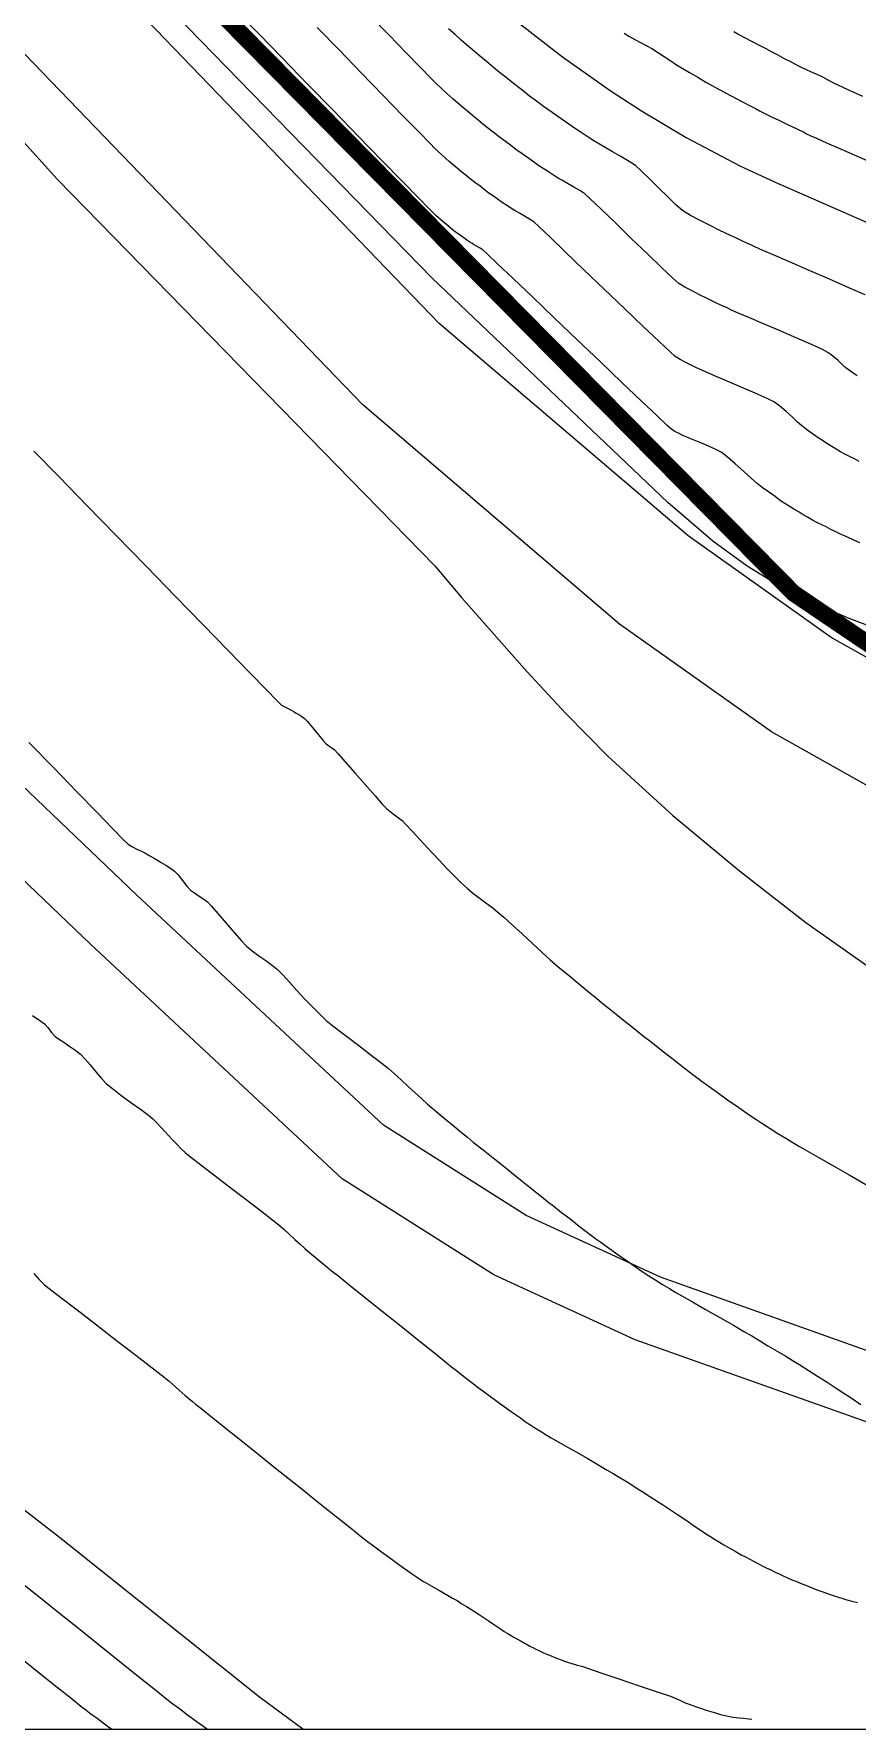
# Model space of a CAD drawing. Extents: x 27 to 849, y 0 to 853.
# Drawn here: x 407.2 to 456, y 7.4 to 107.8 of the extents above; entities that cross this region are included whole.
import ezdxf

# ---------------------------------------------------------------- set-up
doc = ezdxf.new("R2010")
doc.units = 0
doc.header["$LTSCALE"] = 2
for name, color, linetype in [('ARQ - PORTAS E ESQUADRIAS 1-50', 2, 'Continuous'), ('Curva 1 m', 5, 'Continuous'), ('Curva Mestra', 1, 'Continuous'), ('TRA_Trecho_Rodoviario_L', 7, 'Continuous')]:
    doc.layers.add(name, color=color, linetype=linetype)

msp = doc.modelspace()

# ---------------------------------------------------------------- linework, layer by layer
at = {"layer": 'ARQ - PORTAS E ESQUADRIAS 1-50', "elevation": 45}
msp.add_lwpolyline([(848.94, 852.52), (26.51, 852.52), (26.51, 7.38), (848.94, 7.38)], close=True, dxfattribs=at)
at = {"layer": 'ARQ - PORTAS E ESQUADRIAS 1-50', "const_width": 1}
msp.add_lwpolyline([(619.66, 64.96), (532.95, 53.73), (488.22, 57.38), (464.07, 66.69), (452.24, 74.7), (148.79, 382.23), (76.61, 469.9), (65.46, 493.56), (62.14, 582.82), (440.6, 808.53), (802.5, 491.86), (619.66, 64.96)], close=True, dxfattribs=at)
at = {"layer": 'Curva 1 m', "linetype": 'Continuous', "lineweight": -3}
for points, elevation in [([(456.18, 77.69), (455.73, 77.88), (455.3, 78.07), (454.99, 78.21), (454.74, 78.33), (454.45, 78.47), (454.17, 78.62), (453.92, 78.74), (453.67, 78.87), (453.37, 79.03), (453.08, 79.2), (452.82, 79.34), (452.57, 79.49), (452.27, 79.67), (451.98, 79.86), (451.72, 80.02), (451.48, 80.18), (451.15, 80.42), (450.76, 80.7), (450.39, 80.97), (450.09, 81.2), (449.75, 81.49), (449.29, 81.91), (448.79, 82.37), (448.32, 82.77), (447.96, 83.05), (447.6, 83.24), (447.12, 83.45), (446.65, 83.65), (446.26, 83.8), (446.06, 83.88), (445.93, 83.94), (445.78, 84.01), (445.65, 84.07), (445.47, 84.16), (445.22, 84.28), (445.01, 84.41), (444.76, 84.64), (444.14, 85.22), (443.22, 86.1), (442.08, 87.19), (440.79, 88.42), (439.42, 89.72), (438.06, 91.02), (436.77, 92.26), (435.63, 93.34), (434.71, 94.22), (434.09, 94.8), (433.85, 95.03), (433.68, 95.14), (433.47, 95.26), (433.32, 95.34), (433.2, 95.42), (433.06, 95.51), (432.95, 95.58), (432.79, 95.69), (432.57, 95.85), (432.38, 95.99), (432.2, 96.12), (432, 96.28), (431.84, 96.41), (431.68, 96.54), (431.5, 96.69), (431.35, 96.82), (431.21, 96.94), (431.05, 97.08), (430.92, 97.21), (430.67, 97.46), (430.03, 98.12), (429.07, 99.1), (427.86, 100.34), (426.48, 101.77), (424.98, 103.3), (423.45, 104.87), (421.96, 106.41), (420.57, 107.84), (419.36, 109.08)], 21), ([(456.01, 87.57), (455.78, 87.73), (455.55, 87.9), (455.35, 88.05), (455.14, 88.24), (454.86, 88.5), (454.55, 88.77), (454.28, 88.97), (453.96, 89.13), (453.31, 89.43), (452.44, 89.81), (451.45, 90.24), (450.47, 90.66), (449.59, 91.04), (448.93, 91.32), (448.61, 91.46), (448.32, 91.6), (447.98, 91.75), (447.65, 91.91), (447.36, 92.05), (447.08, 92.19), (446.68, 92.38), (446.23, 92.61), (445.8, 92.84), (445.45, 93.06), (445.1, 93.37), (444.44, 93.98), (443.59, 94.8), (442.63, 95.72), (441.69, 96.64), (440.84, 97.46), (440.2, 98.07), (439.87, 98.37), (439.58, 98.56), (439.23, 98.77), (438.85, 98.98), (438.52, 99.17), (438.27, 99.31), (438.02, 99.48), (437.72, 99.67), (437.42, 99.86), (437.16, 100.03), (436.92, 100.2), (436.57, 100.45), (436.17, 100.73), (435.79, 101), (435.47, 101.24), (435.17, 101.46), (434.82, 101.73), (434.45, 102.01), (434.11, 102.28), (433.83, 102.5), (433.56, 102.73), (433.25, 102.99), (432.92, 103.26), (432.61, 103.52), (432.36, 103.74), (432.06, 104), (431.71, 104.32), (431.36, 104.63), (431.07, 104.91), (430.76, 105.22), (430.14, 105.86), (429.28, 106.74), (428.28, 107.77), (427.23, 108.85)], 23), ([(456.14, 82.51), (455.85, 82.65), (455.59, 82.78), (455.33, 82.92), (455.03, 83.08), (454.77, 83.23), (454.51, 83.39), (454.21, 83.57), (453.95, 83.74), (453.71, 83.9), (453.37, 84.14), (453.01, 84.4), (452.72, 84.63), (452.48, 84.84), (452.16, 85.14), (451.8, 85.47), (451.44, 85.78), (451.12, 86.01), (450.69, 86.23), (449.98, 86.55), (449.14, 86.91), (448.31, 87.26), (447.66, 87.53), (447.34, 87.67), (447.07, 87.79), (446.77, 87.93), (446.5, 88.06), (446.26, 88.18), (445.9, 88.35), (445.53, 88.55), (445.23, 88.73), (444.93, 89), (444.27, 89.63), (443.34, 90.51), (442.23, 91.57), (441.03, 92.72), (439.83, 93.87), (438.72, 94.93), (437.8, 95.81), (437.15, 96.43), (436.86, 96.7), (436.61, 96.86), (436.3, 97.04), (436.01, 97.21), (435.8, 97.33), (435.56, 97.48), (435.29, 97.65), (435.05, 97.81), (434.84, 97.96), (434.53, 98.18), (434.2, 98.41), (433.93, 98.61), (433.67, 98.81), (433.37, 99.04), (433.08, 99.26), (432.84, 99.46), (432.6, 99.65), (432.33, 99.87), (432.07, 100.09), (431.85, 100.28), (431.65, 100.46), (431.42, 100.66), (431.19, 100.88), (430.99, 101.06), (430.71, 101.34), (430.06, 102.02), (429.1, 102.99), (427.94, 104.19), (426.65, 105.52), (425.32, 106.89), (424.02, 108.22)], 22), ([(456.48, 92.37), (455.51, 92.8), (454.37, 93.3), (453.17, 93.82), (452, 94.33), (450.99, 94.77), (450.25, 95.09), (449.88, 95.26), (449.57, 95.4), (449.23, 95.56), (448.86, 95.73), (448.51, 95.89), (448.21, 96.04), (447.84, 96.22), (447.31, 96.48), (446.71, 96.78), (446.13, 97.09), (445.67, 97.38), (445.29, 97.7), (444.79, 98.18), (444.24, 98.73), (443.7, 99.27), (443.22, 99.73), (442.88, 100.04), (442.5, 100.29), (442.02, 100.58), (441.52, 100.86), (441.08, 101.11), (440.75, 101.3), (440.41, 101.51), (440.01, 101.77), (439.61, 102.03), (439.27, 102.26), (438.94, 102.49), (438.48, 102.81), (437.95, 103.18), (437.44, 103.55), (437.01, 103.86), (436.61, 104.16), (436.14, 104.52), (435.66, 104.9), (435.21, 105.25), (434.83, 105.55), (434.47, 105.85), (434.05, 106.2), (433.61, 106.56), (433.2, 106.91), (432.87, 107.19), (432.55, 107.47), (432.19, 107.8), (431.81, 108.14)], 24), ([(442.2, 107.88), (442.49, 107.71), (442.84, 107.52), (443.21, 107.32), (443.56, 107.14), (443.84, 106.98), (444.19, 106.76), (444.58, 106.5), (444.98, 106.24), (445.32, 106.02), (445.64, 105.82), (446.08, 105.56), (446.57, 105.27), (447.05, 104.99), (447.45, 104.76), (447.92, 104.51), (448.54, 104.18), (449.18, 103.84), (449.71, 103.57), (449.99, 103.42), (450.23, 103.29), (450.5, 103.15), (450.74, 103.02), (450.98, 102.91), (451.37, 102.73), (451.81, 102.52), (452.19, 102.34), (452.4, 102.24), (452.6, 102.14), (452.83, 102.03), (453.02, 101.93), (453.27, 101.81), (453.6, 101.66), (453.9, 101.52), (454.2, 101.39), (454.88, 101.09), (455.84, 100.67), (456.96, 100.18)], 26), ([(448.71, 107.98), (449.01, 107.81), (449.34, 107.63), (449.75, 107.41), (450.2, 107.18), (450.61, 106.97), (450.92, 106.81), (451.28, 106.62), (451.69, 106.39), (452.1, 106.18), (452.42, 106.01), (452.7, 105.88), (453.04, 105.72), (453.38, 105.56), (453.66, 105.43), (453.95, 105.29), (454.28, 105.12), (454.61, 104.95), (454.9, 104.81), (455.17, 104.68), (455.53, 104.51), (455.93, 104.33), (456.32, 104.15)], 27), ([(407.24, 83.12), (408.73, 81.59), (410.38, 79.89), (412.12, 78.11), (413.89, 76.29), (415.62, 74.51), (417.27, 72.82), (418.75, 71.3), (420.02, 69.99), (421.01, 68.98), (421.66, 68.32), (421.9, 68.07), (422.06, 67.98), (422.26, 67.88), (422.4, 67.81), (422.52, 67.74), (422.66, 67.66), (422.78, 67.59), (422.93, 67.51), (423.12, 67.39), (423.28, 67.27), (423.44, 67.09), (423.74, 66.73), (424.09, 66.32), (424.38, 65.96), (424.55, 65.77), (424.71, 65.65), (424.9, 65.53), (425.05, 65.42), (425.25, 65.2), (425.68, 64.71), (426.25, 64.06), (426.87, 63.35), (427.45, 62.68), (427.9, 62.17), (428.14, 61.92), (428.34, 61.75), (428.6, 61.57), (428.85, 61.39), (429.05, 61.23), (429.28, 60.99), (429.66, 60.59), (430.1, 60.1), (430.54, 59.62), (430.91, 59.23), (431.26, 58.86), (431.69, 58.41), (432.14, 57.95), (432.56, 57.53), (432.9, 57.21), (433.22, 56.94), (433.61, 56.65), (434.02, 56.34), (434.42, 56.04), (434.75, 55.78), (435.08, 55.49), (435.57, 55.04), (436.16, 54.5), (436.77, 53.93), (437.35, 53.4), (437.83, 52.97), (438.3, 52.56), (438.87, 52.09), (439.48, 51.58), (440.07, 51.1), (440.59, 50.67), (440.99, 50.35), (441.34, 50.06), (441.74, 49.74), (442.17, 49.4), (442.6, 49.05), (443.01, 48.73), (443.36, 48.45), (443.8, 48.1), (444.43, 47.62), (445.12, 47.08), (445.77, 46.57), (446.27, 46.18), (446.51, 46), (446.67, 45.88), (446.85, 45.74), (447.02, 45.62), (447.25, 45.46), (447.72, 45.12), (448.34, 44.68), (449.01, 44.21), (449.62, 43.78), (450.06, 43.48), (450.43, 43.24), (450.86, 42.97), (451.32, 42.68), (451.78, 42.4), (452.21, 42.14), (452.59, 41.91), (453.01, 41.67), (453.7, 41.27), (454.57, 40.77), (455.54, 40.22), (456.52, 39.66)], 21), ([(406.95, 65.85), (408.42, 64.34), (409.78, 62.93), (410.97, 61.71), (411.91, 60.73), (412.55, 60.08), (412.82, 59.82), (413.05, 59.68), (413.33, 59.53), (413.61, 59.4), (413.82, 59.3), (414.06, 59.16), (414.33, 59.01), (414.57, 58.87), (414.78, 58.74), (415.06, 58.58), (415.34, 58.4), (415.57, 58.23), (415.78, 58), (416.05, 57.67), (416.31, 57.34), (416.52, 57.1), (416.75, 56.93), (417.03, 56.75), (417.3, 56.57), (417.53, 56.4), (417.75, 56.16), (418.14, 55.71), (418.61, 55.16), (419.1, 54.59), (419.53, 54.09), (419.84, 53.77), (420.17, 53.5), (420.56, 53.21), (420.98, 52.92), (421.37, 52.63), (421.67, 52.39), (421.93, 52.13), (422.23, 51.82), (422.53, 51.48), (422.81, 51.16), (423.06, 50.89), (423.32, 50.62), (423.63, 50.3), (423.96, 49.96), (424.27, 49.64), (424.56, 49.38), (424.86, 49.13), (425.36, 48.74), (425.99, 48.26), (426.66, 47.75), (427.31, 47.26), (427.87, 46.83), (428.25, 46.52), (428.6, 46.22), (428.99, 45.86), (429.41, 45.47), (429.83, 45.08), (430.22, 44.72), (430.56, 44.41), (430.91, 44.12), (431.31, 43.78), (431.74, 43.42), (432.17, 43.07), (432.58, 42.73), (432.93, 42.45), (433.29, 42.15), (433.85, 41.7), (434.55, 41.15), (435.31, 40.54), (436.07, 39.93), (436.76, 39.38), (437.32, 38.94), (437.67, 38.65), (438.05, 38.36), (438.5, 38), (438.99, 37.63), (439.44, 37.27), (439.81, 36.99), (440.03, 36.81), (440.27, 36.64), (440.54, 36.44), (440.82, 36.23), (441.06, 36.06), (441.35, 35.85), (441.84, 35.5), (442.4, 35.1), (442.94, 34.73), (443.34, 34.45), (443.68, 34.23), (444.08, 33.98), (444.49, 33.73), (444.89, 33.49), (445.24, 33.28), (445.62, 33.06), (446.25, 32.7), (447.03, 32.25), (447.87, 31.77), (448.68, 31.31), (449.34, 30.93), (449.77, 30.68), (450.22, 30.41), (450.73, 30.1), (451.27, 29.78), (451.78, 29.47), (452.22, 29.2), (452.62, 28.96), (453.11, 28.64), (453.67, 28.29), (454.24, 27.93), (454.77, 27.58), (455.22, 27.29), (455.66, 27), (456.23, 26.61)], 22), ([(407.15, 49.66), (407.59, 49.38), (407.86, 49.18), (408.07, 48.95), (408.29, 48.67), (408.5, 48.43), (408.69, 48.28), (409.01, 48.08), (409.37, 47.84), (409.73, 47.59), (410, 47.37), (410.26, 47.11), (410.57, 46.74), (410.91, 46.33), (411.25, 45.94), (411.55, 45.62), (411.89, 45.34), (412.4, 44.95), (412.99, 44.52), (413.56, 44.11), (414.03, 43.76), (414.29, 43.55), (414.51, 43.33), (414.76, 43.06), (415, 42.79), (415.22, 42.55), (415.44, 42.32), (415.7, 42.04), (415.97, 41.77), (416.21, 41.55), (416.51, 41.3), (417.14, 40.82), (417.98, 40.17), (418.93, 39.44), (419.89, 38.71), (420.75, 38.05), (421.4, 37.54), (421.75, 37.26), (422.04, 37.01), (422.36, 36.71), (422.7, 36.4), (423.02, 36.11), (423.29, 35.86), (423.58, 35.61), (423.91, 35.34), (424.25, 35.05), (424.59, 34.78), (424.87, 34.54), (425.22, 34.27), (425.9, 33.72), (426.81, 32.99), (427.88, 32.14), (428.99, 31.25), (430.05, 30.4), (430.97, 29.67), (431.65, 29.12), (431.99, 28.85), (432.27, 28.63), (432.6, 28.37), (432.95, 28.1), (433.28, 27.84), (433.56, 27.63), (433.84, 27.42), (434.16, 27.18), (434.5, 26.93), (434.82, 26.7), (435.1, 26.5), (435.38, 26.3), (435.71, 26.06), (436.06, 25.82), (436.37, 25.59), (436.62, 25.43), (436.91, 25.24), (437.25, 25.03), (437.59, 24.82), (437.89, 24.64), (438.2, 24.46), (438.72, 24.16), (439.36, 23.8), (440.01, 23.43), (440.56, 23.11), (440.91, 22.91), (441.21, 22.73), (441.55, 22.53), (441.91, 22.31), (442.25, 22.11), (442.54, 21.93), (442.87, 21.72), (443.28, 21.46), (443.73, 21.17), (444.17, 20.89), (444.54, 20.65), (444.89, 20.42), (445.36, 20.1), (445.88, 19.75), (446.37, 19.41), (446.78, 19.14), (447.03, 18.97), (447.28, 18.81), (447.57, 18.63), (447.86, 18.46), (448.11, 18.3), (448.4, 18.13), (448.78, 17.92), (449.15, 17.71), (449.43, 17.56), (449.65, 17.44), (449.91, 17.3), (450.17, 17.17), (450.39, 17.05), (450.62, 16.94), (450.89, 16.81), (451.16, 16.68), (451.39, 16.57), (451.62, 16.47), (451.89, 16.35), (452.15, 16.23), (452.38, 16.14), (452.6, 16.04), (452.86, 15.94), (453.12, 15.84), (453.34, 15.75), (453.63, 15.64), (454.03, 15.5), (454.41, 15.36), (454.66, 15.28), (454.9, 15.2), (455.17, 15.11), (455.41, 15.04), (455.69, 14.96), (456.04, 14.87)], 23), ([(407.23, 34.38), (407.37, 34.22), (407.52, 34.06), (407.71, 33.87), (407.87, 33.71), (408.15, 33.49), (408.83, 32.96), (409.8, 32.22), (410.94, 31.34), (412.13, 30.41), (413.28, 29.53), (414.25, 28.78), (414.95, 28.24), (415.26, 28), (415.44, 27.84), (415.64, 27.65), (415.85, 27.46), (416.03, 27.3), (416.21, 27.14), (416.42, 26.97), (416.63, 26.79), (416.82, 26.64), (417.13, 26.39), (417.86, 25.8), (418.92, 24.96), (420.19, 23.94), (421.56, 22.85), (422.93, 21.75), (424.2, 20.73), (425.25, 19.89), (425.99, 19.3), (426.3, 19.06), (426.55, 18.86), (426.83, 18.64), (427.09, 18.44), (427.36, 18.24), (427.84, 17.89), (428.39, 17.48), (428.87, 17.14), (429.14, 16.94), (429.39, 16.76), (429.67, 16.56), (429.9, 16.4), (430.1, 16.27), (430.33, 16.13), (430.53, 16.01), (430.81, 15.85), (431.27, 15.59), (431.74, 15.32), (432.04, 15.14), (432.31, 14.99), (432.6, 14.81), (432.86, 14.65), (433.07, 14.52), (433.34, 14.35), (433.62, 14.17), (433.86, 14.01), (434.15, 13.82), (434.53, 13.56), (434.89, 13.32), (435.1, 13.17), (435.27, 13.07), (435.47, 12.95), (435.64, 12.84), (435.85, 12.72), (436.11, 12.58), (436.3, 12.47), (436.46, 12.39), (436.63, 12.29), (436.79, 12.22), (436.94, 12.14), (437.12, 12.05), (437.28, 11.98), (437.44, 11.9), (437.62, 11.82), (437.78, 11.76), (437.93, 11.69), (438.11, 11.62), (438.26, 11.56), (438.47, 11.49), (438.74, 11.39), (438.92, 11.33), (439.11, 11.26), (439.3, 11.21), (439.43, 11.17), (439.61, 11.12), (439.76, 11.08), (440.1, 10.96), (440.89, 10.7), (441.95, 10.34), (443.1, 9.95), (444.16, 9.59), (444.95, 9.32), (445.28, 9.2), (445.41, 9.14), (445.54, 9.07), (445.67, 9.01), (445.83, 8.94), (446.06, 8.85), (446.27, 8.77), (446.5, 8.69), (446.8, 8.59), (447.06, 8.5), (447.35, 8.42), (447.68, 8.32), (447.92, 8.25), (448.09, 8.21), (448.29, 8.16), (448.46, 8.12), (448.64, 8.09), (448.85, 8.06), (449.03, 8.04), (449.27, 8.02), (449.58, 7.99), (449.78, 7.97)], 24), ([(406.68, 15.91), (407.64, 15.15), (408.76, 14.25), (409.98, 13.27), (411.23, 12.27), (412.44, 11.3), (413.54, 10.42), (414.46, 9.68), (415.12, 9.15), (415.47, 8.88), (415.86, 8.59), (416.34, 8.23), (416.84, 7.87), (417.25, 7.57), (417.52, 7.38)], 26), ([(406.62, 11.46), (407.66, 10.64), (408.61, 9.87), (409.43, 9.22), (410.02, 8.74), (410.32, 8.51), (410.62, 8.28), (410.98, 8.02), (411.35, 7.75), (411.66, 7.52), (411.86, 7.38)], 27)]:
    msp.add_lwpolyline(points, dxfattribs=dict(at, elevation=elevation))
at = {"layer": 'Curva Mestra', "lineweight": 0}
for points, elevation in [([(391.67, 118.03), (408.63, 99.22), (430.99, 76.32), (432.58, 74.44), (436.44, 70.06), (438.75, 67.56), (441.24, 65.04), (445.09, 61.53), (449.05, 58.25), (452.98, 55.19), (456.78, 52.5)], 20), ([(457.44, 72.48), (455.54, 73.19), (453.59, 74.04), (452.24, 74.7), (450.88, 75.45), (449.5, 76.3), (447.46, 77.78), (444.79, 80.08), (430.84, 93.36), (414.07, 110.59)], 20), ([(435.83, 108.6), (438.56, 106.49), (441.38, 104.48), (443.23, 103.28), (445.89, 101.7), (449.07, 100.03), (451.15, 99.05), (460.61, 94.9)], 25), ([(423.18, 7.38), (420.61, 9.26), (408.76, 18.74), (399.53, 25.88)], 25)]:
    msp.add_lwpolyline(points, dxfattribs=dict(at, elevation=elevation)).dxf.unprotected_set("ltscale", 0)
at = {"layer": 'TRA_Trecho_Rodoviario_L', "color": 1}
for points in [[(461.13, 60.76), (450.94, 66.48), (441.94, 72.87), (426.71, 85.87), (389.26, 124.74), (343.21, 171.83), (296.83, 220.68), (213.31, 306.52), (143.97, 377.7)], [(458.23, 29.23), (444.37, 34.16), (436.4, 37.81), (427.96, 43.17), (413.33, 56.8), (392.35, 76.88), (376.07, 94.84), (361.66, 110.81), (349.11, 124.13), (338.94, 134.3), (311.86, 162.5), (287.62, 187.24), (273.98, 201.57), (260.23, 215.16), (229.3, 247.05), (201.95, 274.51), (178.81, 298.54), (165.05, 313.91)], [(457.01, 25.42), (442.87, 30.45), (434.48, 34.29), (425.51, 39.99), (410.59, 53.89), (389.49, 74.09), (373.1, 92.16), (358.72, 108.09), (346.24, 121.35), (336.08, 131.5), (308.99, 159.71), (284.74, 184.47), (271.13, 198.77), (257.39, 212.34), (226.45, 244.25), (199.09, 271.71), (175.87, 295.82), (162.09, 311.22)], [(464.07, 66.69), (454.48, 72.07), (446.01, 78.09), (431.25, 90.69), (394, 129.35), (347.98, 176.42), (301.6, 225.26), (218.05, 311.13)]]:
    msp.add_lwpolyline(points, dxfattribs=at)

doc.saveas('drawing.dxf')
